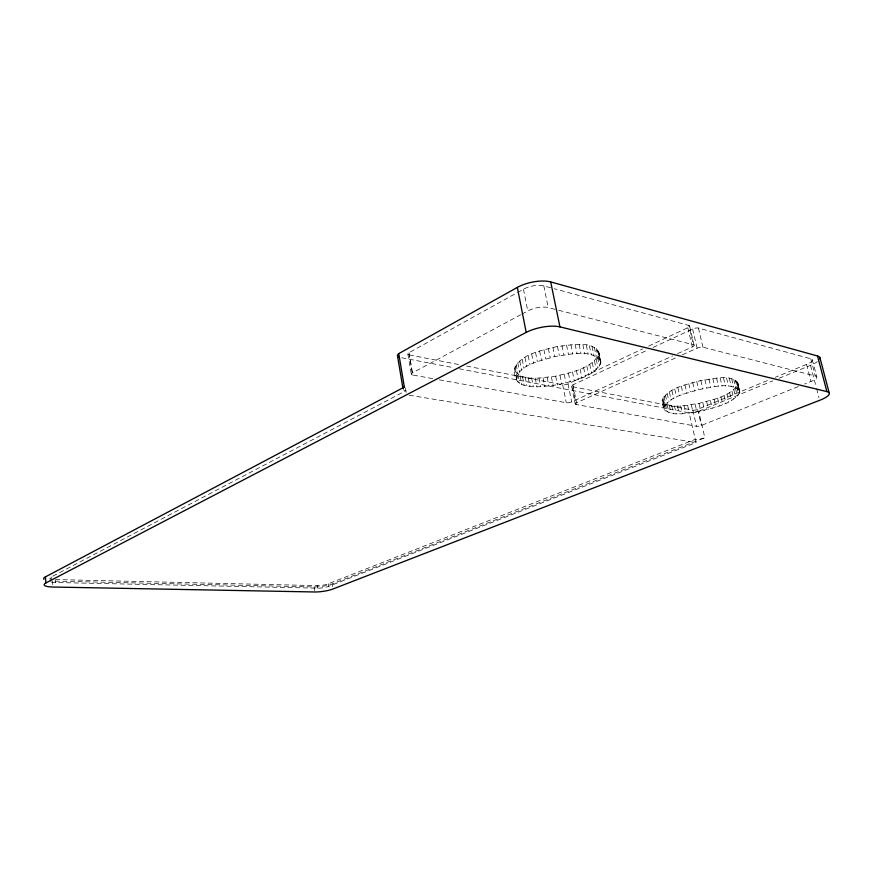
<?xml version="1.0" encoding="UTF-8"?>
<svg xmlns="http://www.w3.org/2000/svg" width="873" height="873" viewBox="0 0 873 873"><rect width="100%" height="100%" fill="white"/><g stroke="black" fill="none" stroke-linecap="round" stroke-linejoin="round"><path stroke-width="0.65" stroke-dasharray="4.37 3.27" d="M737.914 384.262C732.229 372.291 711.211 379.93 700.812 380.486C687.608 384.622 668.991 386.772 662.149 400.238C669.929 410.856 687.728 404.341 698.957 403.446C712.401 399.485 729.992 397.062 737.914 384.262L739.846 392.206C731.76 404.876 714.223 407.222 700.757 411.161C688.371 412.416 661.974 420.906 662.149 400.238M598.976 354.045C594.131 338.877 569.294 345.817 557.443 346.395C542.471 350.531 520.646 353.249 514.252 369.465C521.814 383.007 542.875 377.092 555.675 376.176C570.833 372.225 591.108 369.279 598.976 354.045L600.875 362.972C592.811 378.064 572.59 380.89 557.432 384.851C543.257 386.095 512.702 393.33 514.252 369.465M739.846 392.206L737.914 383.072M600.875 362.972L598.976 352.496M739.857 391.039C729.555 380.955 711.375 387.961 698.64 389.544C687.193 393.865 667.747 395.764 664.146 409.241M600.886 361.455C590.781 348.087 569.021 354.918 554.726 356.511C542.166 360.887 518.322 363.79 516.249 379.842M403.315 389.598A8.916 3.023 -9.7 0 0 405.89 390.7L50.634 577.337A9.592 2.139 -5.6 0 0 50.208 578.483M432.702 378.62L412.667 375.008L409.262 354.907A4.343 1.582 -9.8 0 1 409.022 352.681L516.303 293.186M517.493 292.52L525.131 288.363A14.263 5.544 -12.5 0 1 542.275 285.547L552.947 288.374M412.667 375.008A4.365 1.517 -9.8 0 1 412.438 372.858L520.559 314.826M521.759 314.171L529.464 310.111A14.339 5.336 -12.3 0 1 546.694 307.285L557.465 309.959M466.619 366.082L562.649 384.797A3.896 1.233 -12 0 0 568.017 383.924L642.593 348.938M648.704 346.068L687.826 327.713A4.31 1.419 -14.2 0 0 688.841 325.443L554.257 288.734M798.391 386.543L701.346 425.467A3.547 0.928 -12.9 0 1 696.545 426.253L576.125 404.515L572.47 386.717A3.863 1.211 -12.1 0 1 572.928 384.884L646.958 350.324M653.135 347.443L692.616 329.012A4.278 1.397 -14.3 0 1 698.422 328.062L811.552 358.989A11.655 3.252 -14.7 0 1 807.983 363.801L775.246 377.343M439.381 379.831L566.293 402.737A3.907 1.179 -11.8 0 0 571.684 401.864L672.647 355.911M677.568 353.674L692.344 346.941A4.332 1.364 -14 0 0 693.391 344.759L688.841 325.443M576.125 404.515A3.874 1.168 -12 0 1 576.595 402.759L677.459 357.079M682.37 354.842L697.134 348.163A4.3 1.342 -14 0 1 702.961 347.203L816.059 376.219A11.709 3.132 -14.5 0 1 812.425 380.868L804.688 384.011M572.47 386.717L692.824 410.168A3.536 0.96 -13.1 0 0 697.603 409.393L768.982 379.93M459.165 368.777L689.168 412.874A7.039 1.91 -13.1 0 0 698.695 411.314L772.823 380.835M779.109 378.249L810.515 365.34A19.457 5.434 -14.7 0 0 817.423 361.651M55.37 579.552L318.121 585.652A7.857 1.582 -8.4 0 0 327.484 584.124L695.268 439.348A7.082 1.779 -12.8 0 0 704.849 437.777L698.695 411.314M54.988 581.134L314.062 586.929A13.106 2.641 -8.4 0 0 332.176 583.972L704.849 437.777M51.201 581.942A9.603 2.117 -5.7 0 0 54.377 582.487L318.47 588.184A7.857 1.571 -8.4 0 0 327.844 586.656L696.01 442.578L689.168 412.874M409.241 395.196L696.01 442.578M401.667 357.755L453.818 367.751M409.262 354.907L459.951 364.783M558.785 310.297L693.391 344.759M812.316 359.654L816.812 376.852M810.788 358.716L815.295 375.957M810.515 365.34L816.266 387.361M816.604 388.66L818.972 397.728M806.554 364.423L810.984 381.479M737.499 381.981L739.442 389.969M736.659 380.999L738.602 389.009M737.499 385.528L739.42 393.45M735.404 380.137L737.347 388.158M736.67 386.87L738.591 394.771M733.746 379.406L735.699 387.448M735.448 388.256L737.358 396.135M731.694 378.817L733.647 386.87M733.833 389.674L735.743 397.531M729.293 378.369L731.236 386.444M731.869 391.115L733.767 398.961M726.543 378.074L728.486 386.172M729.577 392.566L731.454 400.38M723.477 377.954L725.43 386.052M726.969 393.996L728.835 401.798M720.149 377.976L722.091 386.095M724.077 395.414L725.943 403.195M716.58 378.173L718.512 386.292M720.945 396.779L722.8 404.548M712.815 378.522L714.747 386.652M717.595 398.099L719.439 405.858M698.422 328.062L702.961 347.203M714.07 399.343L715.915 407.091M708.898 379.035L710.829 387.165M710.415 400.521L712.237 408.258M704.882 379.69L706.803 387.819M692.616 329.012L697.134 348.163M689.594 325.989L694.133 345.272M706.639 401.602L708.461 409.328M700.812 380.486L702.721 388.616M687.826 327.713L692.344 346.941M702.809 402.573L704.62 410.299M696.73 381.425L698.64 389.544M698.957 403.446L700.757 411.161M692.693 382.472L694.592 390.591M697.603 409.393L701.346 425.467M695.104 404.188L696.905 411.914M688.753 383.629L690.63 391.748M692.824 410.168L696.545 426.253M691.318 404.81L693.107 412.536M684.934 384.884L686.811 392.992M687.618 405.301L689.397 413.016M681.311 386.215L683.166 394.312M684.039 405.65L685.818 413.376M677.895 387.612L679.751 395.687M680.624 405.847L682.402 413.584M674.753 389.052L676.586 397.117M677.415 405.912L679.183 413.66M671.894 390.526L673.727 398.568M674.436 405.836L676.193 413.584M669.362 392.01L671.184 400.03M671.708 405.607L673.476 413.376M667.179 393.483L668.991 401.493M669.285 405.225L671.053 413.016M665.379 394.945L667.179 402.922M667.179 404.712L668.936 412.514M663.96 396.364L665.761 404.319M665.412 404.068L667.179 411.881M662.945 397.728L664.735 405.672M664.015 403.282L665.783 411.128M662.345 399.026L664.124 406.949M662.989 402.388L664.757 410.245M598.507 351.044L600.428 360.025M597.579 349.691L599.489 358.705M598.507 355.66L600.395 364.565M596.183 348.48L598.103 357.504M597.579 357.341L599.467 366.213M594.338 347.399L596.259 356.457M596.215 359.054L598.092 367.904M592.058 346.472L593.978 355.551M594.437 360.789L596.303 369.606M589.362 345.719L591.283 354.82M592.254 362.513L594.109 371.32M586.285 345.13L588.206 354.252M589.701 364.227L591.545 373.011M582.869 344.737L584.79 353.871M586.809 365.907L588.642 374.659M579.137 344.529L581.047 353.685M583.601 367.533L585.423 376.263M575.132 344.519L577.042 353.685M580.119 369.083L581.931 377.802M576.409 370.556L578.21 379.264M570.92 344.704L572.819 353.881M572.492 371.931L574.281 380.617M566.522 345.075L568.421 354.263M572.928 384.884L576.595 402.759M571.586 386.15L575.242 403.981M568.421 373.186L570.2 381.872M562.016 345.643L563.903 354.831M568.017 383.924L571.684 401.864M564.231 374.321L565.999 382.996M557.443 346.395L559.32 355.584M543.803 285.875L548.222 307.602M562.649 384.797L566.293 402.737M559.975 375.325L561.732 384M552.871 347.312L554.726 356.511M555.675 376.176L557.432 384.851M548.331 348.403L550.186 357.592M551.387 376.874L553.133 385.55M543.901 349.637L545.745 358.814M547.164 377.42L548.899 386.095M539.623 351.001L541.456 360.167M543.028 377.791L544.752 386.477M523.451 289.214L527.772 310.952M535.553 352.485L537.364 361.64M539.023 377.998L540.747 386.695M531.722 354.067L533.534 363.212M535.204 378.031L536.928 386.739M528.198 355.737L529.987 364.859M531.602 377.889L533.316 386.608M525 357.461L526.79 366.562M528.252 377.583L529.955 386.313M522.185 359.218L523.953 368.297M525.186 377.103L526.888 385.855M519.751 360.996L521.519 370.054M522.447 376.449L524.149 385.222M517.754 362.775L519.5 371.8M520.057 375.641L521.759 384.436M516.183 364.532L517.929 373.535M518.049 374.67L519.751 383.487M515.081 366.234L518.158 382.407M514.437 367.893L516.98 381.185M409.022 352.681L412.438 372.858M407.887 354.001L411.292 374.146M405.443 388.038L406.567 394.76M332.176 583.972L332.537 586.503M328.281 583.83L328.652 586.361M317.15 585.652L317.51 588.184M314.062 586.929L314.596 590.715M55.457 580.545L55.621 582.531M52.26 581.069L52.555 584.648M51.223 576.977L51.474 579.988M50.067 578.21L50.318 581.222"/><path stroke-width="1.31" d="M398.503 356.882A8.85 3.219 -9.7 0 1 398.754 353.62L517.329 287.403A23.811 9.265 -12.5 0 1 550.699 281.924L817.521 355.998A19.457 5.434 -14.7 0 1 819.834 358.999M43.89 579.312A16.02 3.568 -5.6 0 1 45.407 576.889L404.341 387.077L398.754 353.62M45.898 582.946L526.201 332.417A24.062 8.544 -12.1 0 1 559.931 326.884L826.895 391.617A19.621 4.987 -14.2 0 1 819.649 400.325L332.897 589.024A13.117 2.586 -8.4 0 1 314.771 591.981L52.751 587.027A16.03 3.503 -5.7 0 1 45.898 582.946L45.407 576.889M819.878 357.526L829.219 392.992M817.521 355.998L826.895 391.617M550.699 281.924L559.931 326.884M517.329 287.403L526.201 332.417M397.477 355.595L402.813 387.612M403.217 388.223A8.916 3.023 -9.7 0 1 404.341 387.077"/></g></svg>
